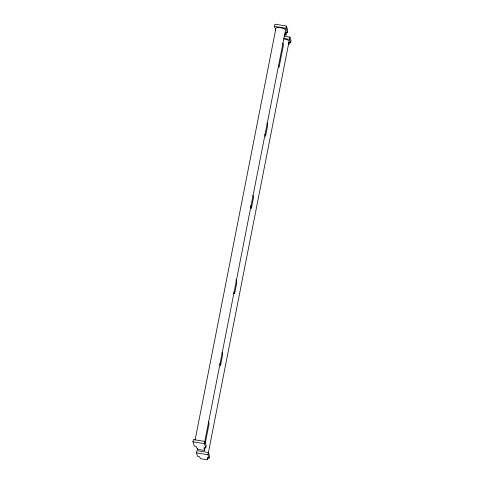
<?xml version="1.0" encoding="UTF-8"?>
<svg xmlns="http://www.w3.org/2000/svg" width="484" height="484" viewBox="0 0 484 484"><rect width="100%" height="100%" fill="white"/><g stroke="black" fill="none" stroke-linecap="round" stroke-linejoin="round"><path stroke-width="0.73" d="M192.953 441.825L193.388 439.599L204.865 441.438L206.214 445.667L205.779 447.894L203.933 447.597L204.442 450.447L197.502 449.327L196.147 446.345L194.302 446.054L192.953 441.825L204.429 443.665L205.779 447.894M275.62 29.947L274.495 26.426L274.93 24.2L286.407 26.039L287.756 30.268L287.321 32.495L285.475 32.198L285.977 35.048L284.592 34.824M195.119 439.926L275.928 28.235L277.042 27.521L280.339 27.679L283.878 28.616L285.596 29.79L204.641 442.219M196.486 452.891L196.921 450.664L208.398 452.504L209.505 455.976L209.07 458.203L207.225 457.906L207.406 459.8L200.503 458.693L199.438 456.66L197.593 456.364L196.486 452.891L207.963 454.73L209.07 458.203M197.502 449.327L197.72 448.214M204.429 443.665L204.865 441.438M287.321 32.495L285.971 28.272L286.407 26.039M205.143 443.864L209.094 423.748L208.416 421.618M233.185 293.498L234.619 293.727L236.803 282.589L235.896 279.752M204.442 450.447L204.877 448.214M285.977 35.048L286.419 32.815M207.963 454.73L289.166 40.971L287.448 39.803L283.908 38.859M289.39 42.175L288.948 44.401L288.767 42.507L290.612 42.804L289.499 39.331L289.94 37.105L284.199 36.185M207.406 459.8L207.848 457.574M290.612 42.804L291.047 40.577L289.94 37.105M274.495 26.426L285.971 28.272M283.763 38.411L289.499 39.331M282.741 42.973L283.418 45.103L279.05 67.373L278.373 65.249M267.005 123.16L267.682 125.283L265.498 136.421L264.815 134.292M252.848 195.27L253.525 197.393L251.341 208.531L250.434 205.694M233.935 291.598L234.619 293.727M221.968 352.576L222.646 354.699L220.462 365.837L219.784 363.708"/></g></svg>
